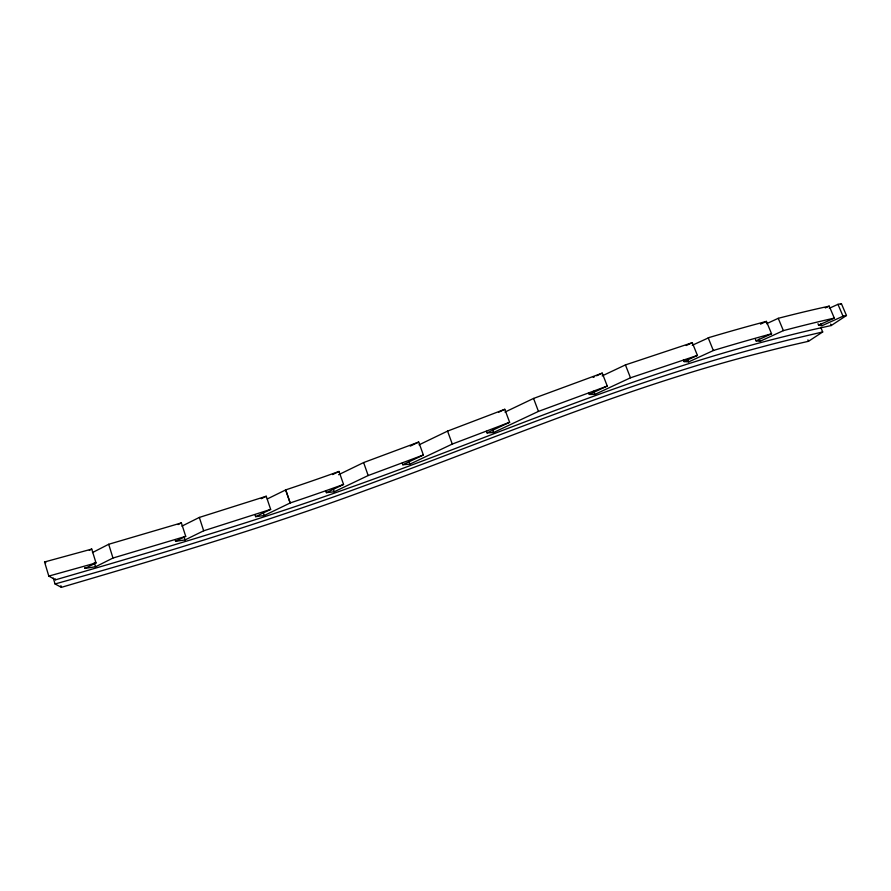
<?xml version="1.0" encoding="UTF-8"?>
<svg xmlns="http://www.w3.org/2000/svg" width="891" height="891" viewBox="0 0 891 891"><rect width="100%" height="100%" fill="white"/><g stroke="black" fill="none" stroke-linecap="round" stroke-linejoin="round"><path stroke-width="1.34" d="M840.436 304.31L841.394 303.653L846.45 315.514L831.247 325.527L812.302 329.748A481.062 55.376 -20.1 0 0 784.548 336.497C634.47 373.418 493.001 437.047 347.69 488.402C251.607 522.839 153.508 551.239 55.565 579.807L48.805 576.087L44.55 561.976L91.74 549.079L96.016 562.923L85.046 568.402L84.779 567.545M53.26 578.036L55.053 583.961L61.379 587.347C163.588 557.231 265.964 527.294 365.923 490.25C497.635 442.693 626.696 386.382 762.896 352.301A466.873 52.157 -20.1 0 1 789.972 345.552L808.516 341.286L822.694 331.964L820.878 327.665M92.441 552.587L108.691 544.278L181.385 522.906L185.718 536.337L175.594 541.294L175.327 540.458M89.312 550.315L91.74 549.079M85.046 568.402L95.582 566.765L112.979 558.033L185.718 536.337M181.92 526.135L199.328 517.426L266.242 496.254L270.652 509.396L255.639 516.657L255.093 515.02M178.022 524.576L181.385 522.906M261.263 498.704L266.242 496.254M267.255 498.982L285.755 489.883L290.176 502.97L264.181 515.555L255.639 516.657M175.594 541.294L185.038 539.946L203.671 530.791L270.652 509.396M332.599 474.58L339.048 471.45L343.547 484.448L326.396 492.656L325.839 491.041M338.591 474.725L363.628 462.563L418.714 442.047L423.37 455L402.788 464.757L402.22 463.153M410.272 446.113L418.714 442.047M419.048 444.832L447.572 431.099L504.785 409.303L509.63 422.278L487.054 432.892L486.464 431.289M326.396 492.656L334.248 491.776L368.172 475.538L423.37 455M498.548 412.288L504.785 409.303M504.963 412.088L533.564 398.433L602.238 373.129L607.261 386.059L589.296 394.423L588.673 392.82M402.788 464.757L409.96 464.133L452.283 444.063L509.63 422.278M593.25 377.372L594.375 376.848M596.614 375.79L602.238 373.129M602.182 375.902L625.426 364.909L692.285 342.679L697.419 355.42L684.043 361.59L683.408 359.997M487.054 432.892L493.514 432.536L538.454 411.397L607.261 386.059M692.262 345.285L709.236 337.511M686.226 345.508L692.285 342.679M589.296 394.423L594.865 394.412L630.483 377.806L697.419 355.42M766.55 323.723L778.255 318.31A446.569 56.712 -20.4 0 1 822.649 307.584L829.231 306.148L834.31 318.109L818.606 325.182L817.983 323.7M760.491 324.135L766.427 321.395L771.561 333.791L756.058 340.852L755.423 339.304M684.043 361.59L688.721 361.869L713.658 350.408M825.311 307.941L829.231 306.148M829.298 308.297L837.963 304.332L841.382 303.664M756.058 340.852L760.012 341.309L783.378 330.628A447.193 53.315 -20.4 0 1 827.739 319.602L834.31 318.109M818.606 325.182L821.903 325.75L843.031 316.216L846.439 315.514M340.184 485.651L343.547 484.448M339.048 471.45L335.684 472.642A736.768 214.742 -17.3 0 1 285.621 489.916L290.176 502.97M713.724 350.386L714.37 350.185A420.407 50.943 -20.4 0 1 768.41 334.648M96.016 562.923L48.805 576.087M55.053 583.961C148.597 557.933 241.461 529.343 333.067 497.122C475.293 446.469 614.367 385.992 760.591 347.245A440.989 50.82 -20.3 0 1 789.426 339.761L822.694 331.964M768.432 334.637L771.561 333.791M766.427 321.395L763.297 322.23A419.817 54.184 -20.5 0 0 709.247 337.489M44.55 561.976L45.864 562.756M837.963 304.332L843.031 316.216M830.635 324.079L831.247 325.527M820.967 323.544L821.903 325.75M807.925 339.883L808.516 341.286M778.244 318.31L783.378 330.628M759.065 339.014L760.012 341.309M708.2 337.823L713.335 350.497M687.774 359.507L688.721 361.869M625.426 364.909L630.483 377.806M593.64 391.227L594.865 394.412M533.564 398.433L538.454 411.397M492.623 430.153L493.514 432.536M447.56 431.099L452.283 444.063M408.824 460.937L409.96 464.133M363.628 462.563L368.172 475.538M333.145 488.569L334.248 491.776M263.368 513.127L264.181 515.555M199.328 517.426L203.671 530.791M183.969 536.638L185.038 539.946M108.691 544.278L112.979 558.033M94.268 562.499L95.582 566.765M60.878 585.688L61.379 587.347M55.309 578.938L55.565 579.807M340.184 485.64A739.341 202.792 -17.5 0 1 290.043 503.003"/></g></svg>
